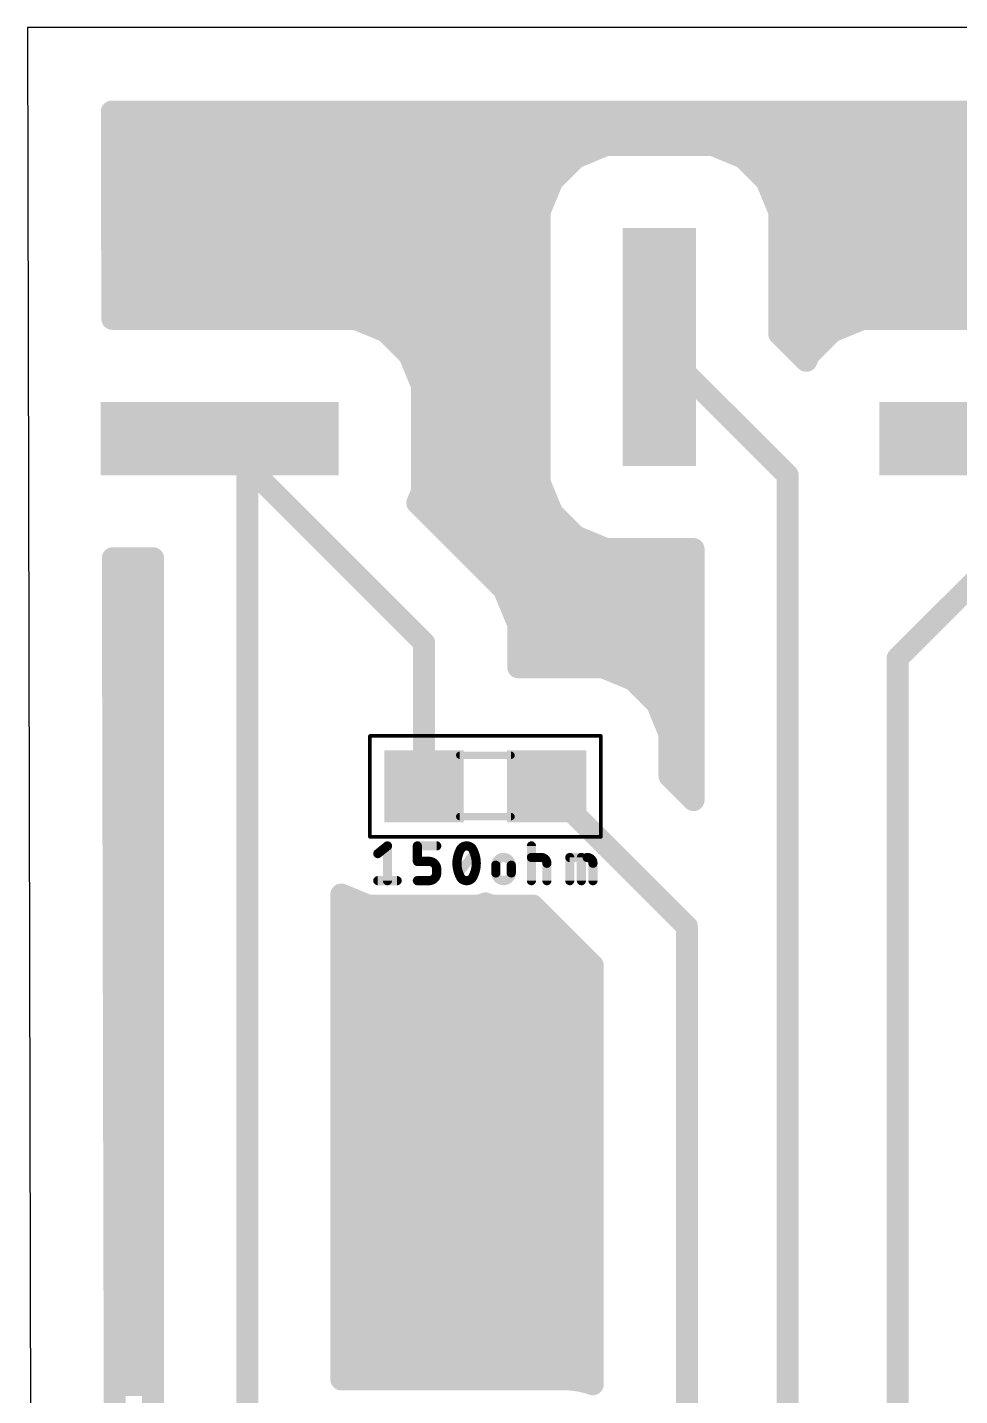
# Model space of a CAD drawing. Extents: x -0.1 to 37.8, y 0 to 56.6.
# Drawn here: x -0.13 to 12.8, y 37.65 to 56.63 of the extents above; entities that cross this region are included whole.
import ezdxf

# ---------------------------------------------------------------- set-up
doc = ezdxf.new("R2010")
doc.units = 0
for name, color, linetype in [('1', 22, 'CONTINUOUS'), ('20', 30, 'CONTINUOUS'), ('27', 253, 'CONTINUOUS'), ('39', 22, 'CONTINUOUS'), ('51', 253, 'CONTINUOUS')]:
    doc.layers.add(name, color=color, linetype=linetype)

# ---------------------------------------------------------------- blocks, each defined once
blk = doc.blocks.new('RECT')
blk.add_solid([(-0.5, -0.5), (0.5, -0.5), (-0.5, 0.5), (0.5, 0.5)])

msp = doc.modelspace()

# ---------------------------------------------------------------- linework, layer by layer
at = {"layer": '1', "const_width": 0.3048}
for points in [[(1.0505, 52.5874), (1.044, 55.4636)], [(1.044, 55.4636), (27.735, 55.4636)], [(1.0447, 55.1688), (27.4155, 55.1688)], [(7.8988, 55.0004), (7.4752, 54.825)], [(9.3732, 55.0004), (7.8988, 55.0004)], [(9.7968, 54.825), (9.3732, 55.0004)], [(1.0454, 54.864), (7.5695, 54.864)], [(7.4752, 54.825), (7.151, 54.5008)], [(9.7025, 54.864), (17.9283, 54.864)], [(10.121, 54.5008), (9.7968, 54.825)], [(1.0461, 54.5592), (7.2095, 54.5592)], [(10.0625, 54.5592), (17.6636, 54.5592)], [(7.151, 54.5008), (6.9756, 54.0772)], [(10.2964, 54.0772), (10.121, 54.5008)], [(1.0467, 54.2544), (7.049, 54.2544)], [(10.223, 54.2544), (17.5374, 54.2544)], [(6.9756, 54.0772), (6.9756, 50.3168)], [(10.2964, 52.3819), (10.2964, 54.0772)], [(1.0474, 53.9496), (6.9756, 53.9496)], [(10.2964, 53.9496), (17.5166, 53.9496)], [(1.0481, 53.6448), (6.9756, 53.6448)], [(10.2964, 53.6448), (17.5166, 53.6448)], [(1.0488, 53.34), (6.9756, 53.34)], [(10.2964, 53.34), (17.5166, 53.34)], [(1.0495, 53.0352), (6.9756, 53.0352)], [(10.2964, 53.0352), (17.5166, 53.0352)], [(1.0502, 52.7304), (6.9756, 52.7304)], [(10.2964, 52.7304), (17.5166, 52.7304)], [(4.4202, 52.5874), (1.0505, 52.5874)], [(4.8438, 52.412), (4.4202, 52.5874)], [(11.4548, 52.5874), (11.0312, 52.412)], [(15.2152, 52.5874), (11.4548, 52.5874)], [(4.8108, 52.4256), (6.9756, 52.4256)], [(5.168, 52.0878), (4.8438, 52.412)], [(10.2964, 52.4256), (11.0642, 52.4256)], [(10.6729, 52.0054), (10.2964, 52.3819)], [(11.0312, 52.412), (10.707, 52.0878)], [(5.1349, 52.1208), (6.9756, 52.1208)], [(5.3434, 51.6642), (5.168, 52.0878)], [(8.636, 52.197), (10.414, 50.419)], [(10.5575, 52.1208), (10.7401, 52.1208)], [(10.707, 52.0878), (10.6729, 52.0054)], [(5.2805, 51.816), (6.9756, 51.816)], [(5.3434, 50.1898), (5.3434, 51.6642)], [(5.3434, 51.5112), (6.9756, 51.5112)], [(5.3434, 51.2064), (6.9756, 51.2064)], [(2.54, 50.927), (2.921, 50.546)], [(5.3434, 50.9016), (6.9756, 50.9016)], [(2.921, 50.546), (5.373, 48.094)], [(2.921, 50.546), (2.921, 5.08)], [(5.3434, 50.5968), (6.9756, 50.5968)], [(10.414, 50.419), (10.414, 24.13)], [(5.2787, 50.0336), (5.3434, 50.1898)], [(5.3434, 50.292), (6.9859, 50.292)], [(6.9756, 50.3168), (7.151, 49.8932)], [(6.1121, 49.2002), (5.2787, 50.0336)], [(5.3251, 49.9872), (7.1121, 49.9872)], [(7.151, 49.8932), (7.4752, 49.569)], [(5.6299, 49.6824), (7.3619, 49.6824)], [(7.4752, 49.569), (7.8988, 49.3936)], [(1.1658, 1.1684), (1.0579, 49.2666)], [(1.0579, 49.2666), (1.6162, 49.2666)], [(1.6162, 49.2666), (1.6162, 4.8205)], [(5.9347, 49.3776), (9.1092, 49.3776)], [(7.8988, 49.3936), (9.1092, 49.3936)], [(9.1092, 49.3936), (9.1092, 45.9101)], [(13.335, 49.276), (11.938, 47.879)], [(1.0584, 49.0728), (1.6162, 49.0728)], [(6.4792, 48.8331), (6.1121, 49.2002)], [(6.2395, 49.0728), (9.1092, 49.0728)], [(6.6778, 48.3535), (6.4792, 48.8331)], [(1.059, 48.768), (1.6162, 48.768)], [(6.5061, 48.768), (9.1092, 48.768)], [(1.0597, 48.4632), (1.6162, 48.4632)], [(6.6324, 48.4632), (9.1092, 48.4632)], [(6.6778, 47.7534), (6.6778, 48.3535)], [(1.0604, 48.1584), (1.6162, 48.1584)], [(5.373, 48.094), (5.373, 46.101)], [(6.6778, 48.1584), (9.1092, 48.1584)], [(11.938, 47.879), (11.938, 24.892)], [(1.0611, 47.8536), (1.6162, 47.8536)], [(6.6778, 47.8536), (9.1092, 47.8536)], [(7.8522, 47.7534), (6.6778, 47.7534)], [(8.2758, 47.578), (7.8522, 47.7534)], [(1.0618, 47.5488), (1.6162, 47.5488)], [(8.6, 47.2538), (8.2758, 47.578)], [(8.3049, 47.5488), (9.1092, 47.5488)], [(1.0625, 47.244), (1.6162, 47.244)], [(8.7754, 46.8302), (8.6, 47.2538)], [(8.604, 47.244), (9.1092, 47.244)], [(1.0631, 46.9392), (1.6162, 46.9392)], [(8.7303, 46.9392), (9.1092, 46.9392)], [(8.7754, 46.2439), (8.7754, 46.8302)], [(1.0638, 46.6344), (1.6162, 46.6344)], [(8.7754, 46.6344), (9.1092, 46.6344)], [(1.0645, 46.3296), (1.6162, 46.3296)], [(8.7754, 46.3296), (9.1092, 46.3296)], [(9.1092, 45.9101), (8.7754, 46.2439)], [(1.0652, 46.0248), (1.6162, 46.0248)], [(7.073, 46.101), (9.017, 44.157)], [(8.9945, 46.0248), (9.1092, 46.0248)], [(1.0659, 45.72), (1.6162, 45.72)], [(1.0666, 45.4152), (1.6162, 45.4152)], [(1.0672, 45.1104), (1.6162, 45.1104)], [(1.0679, 44.8056), (1.6162, 44.8056)], [(1.0686, 44.5008), (1.6162, 44.5008)], [(4.2258, 37.8727), (4.2258, 44.601)], [(4.2258, 44.601), (4.5938, 44.4486)], [(4.2258, 44.5008), (4.4678, 44.5008)], [(6.1522, 44.4486), (6.223, 44.4779)], [(6.223, 44.4779), (6.2938, 44.4486)], [(4.5938, 44.4486), (6.1522, 44.4486)], [(6.2938, 44.4486), (6.8801, 44.4486)], [(6.8801, 44.4486), (7.7122, 43.6165)], [(1.0693, 44.196), (1.6162, 44.196)], [(4.2258, 44.196), (7.1327, 44.196)], [(9.017, 44.157), (9.017, 22.606)], [(1.07, 43.8912), (1.6162, 43.8912)], [(4.2258, 43.8912), (7.4375, 43.8912)], [(1.0707, 43.5864), (1.6162, 43.5864)], [(4.2258, 43.5864), (7.7122, 43.5864)], [(7.7122, 43.6165), (7.7122, 37.8058)], [(1.0713, 43.2816), (1.6162, 43.2816)], [(4.2258, 43.2816), (7.7122, 43.2816)], [(1.072, 42.9768), (1.6162, 42.9768)], [(4.2258, 42.9768), (7.7122, 42.9768)], [(1.0727, 42.672), (1.6162, 42.672)], [(4.2258, 42.672), (7.7122, 42.672)], [(1.0734, 42.3672), (1.6162, 42.3672)], [(4.2258, 42.3672), (7.7122, 42.3672)], [(1.0741, 42.0624), (1.6162, 42.0624)], [(4.2258, 42.0624), (7.7122, 42.0624)], [(1.0748, 41.7576), (1.6162, 41.7576)], [(4.2258, 41.7576), (7.7122, 41.7576)], [(1.0754, 41.4528), (1.6162, 41.4528)], [(4.2258, 41.4528), (7.7122, 41.4528)], [(1.0761, 41.148), (1.6162, 41.148)], [(4.2258, 41.148), (7.7122, 41.148)], [(1.0768, 40.8432), (1.6162, 40.8432)], [(4.2258, 40.8432), (7.7122, 40.8432)], [(1.0775, 40.5384), (1.6162, 40.5384)], [(4.2258, 40.5384), (7.7122, 40.5384)], [(1.0782, 40.2336), (1.6162, 40.2336)], [(4.2258, 40.2336), (7.7122, 40.2336)], [(1.0789, 39.9288), (1.6162, 39.9288)], [(4.2258, 39.9288), (7.7122, 39.9288)], [(1.0795, 39.624), (1.6162, 39.624)], [(4.2258, 39.624), (7.7122, 39.624)], [(1.0802, 39.3192), (1.6162, 39.3192)], [(4.2258, 39.3192), (7.7122, 39.3192)], [(1.0809, 39.0144), (1.6162, 39.0144)], [(4.2258, 39.0144), (7.7122, 39.0144)], [(1.0816, 38.7096), (1.6162, 38.7096)], [(4.2258, 38.7096), (7.7122, 38.7096)], [(1.0823, 38.4048), (1.6162, 38.4048)], [(4.2258, 38.4048), (7.7122, 38.4048)], [(1.083, 38.1), (1.6162, 38.1)], [(4.2258, 38.1), (7.7122, 38.1)], [(7.3689, 37.8727), (4.2258, 37.8727)], [(7.4592, 37.8656), (7.3689, 37.8727)], [(7.5487, 37.8514), (7.4592, 37.8656)], [(7.6367, 37.8303), (7.5487, 37.8514)], [(7.7122, 37.8058), (7.6367, 37.8303)], [(1.0836, 37.7952), (1.6162, 37.7952)]]:
    msp.add_lwpolyline(points, dxfattribs=at)
at = {"layer": '1', "const_width": 0.1524}
for points in [[(1.1202, 55.4638, 1), (0.9678, 55.4634)], [(1.044, 55.5398, 1), (1.044, 55.3874)], [(1.0447, 55.245, 1), (1.0447, 55.0926)], [(7.8988, 55.0766, 1), (7.8988, 54.9242)], [(7.9279, 54.93, 1), (7.8696, 55.0708)], [(9.4024, 55.0708, 1), (9.3441, 54.93)], [(9.3732, 54.9242, 1), (9.3732, 55.0766)], [(1.0454, 54.9402, 1), (1.0454, 54.7878)], [(7.4461, 54.8954, 1), (7.5044, 54.7546)], [(7.5291, 54.7711, 1), (7.4213, 54.8788)], [(7.5695, 54.7878, 1), (7.5695, 54.9402)], [(9.7025, 54.9402, 1), (9.7025, 54.7878)], [(9.8507, 54.8788, 1), (9.7429, 54.7711)], [(9.7676, 54.7546, 1), (9.8259, 54.8954)], [(1.0461, 54.6354, 1), (1.0461, 54.483)], [(7.2095, 54.483, 1), (7.2095, 54.6354)], [(10.0625, 54.6354, 1), (10.0625, 54.483)], [(7.0972, 54.5547, 1), (7.2049, 54.4469)], [(7.2214, 54.4716, 1), (7.0806, 54.5299)], [(10.1914, 54.5299, 1), (10.0506, 54.4716)], [(10.0671, 54.4469, 1), (10.1748, 54.5547)], [(1.0467, 54.3306, 1), (1.0467, 54.1782)], [(7.049, 54.1782, 1), (7.049, 54.3306)], [(10.223, 54.3306, 1), (10.223, 54.1782)], [(7.0518, 54.0772, 1), (6.8994, 54.0772)], [(6.9052, 54.1064, 1), (7.046, 54.0481)], [(10.3726, 54.0772, 1), (10.2202, 54.0772)], [(10.226, 54.0481, 1), (10.3668, 54.1064)], [(1.0474, 54.0258, 1), (1.0474, 53.8734)], [(6.9756, 53.8734, 1), (6.9756, 54.0258)], [(10.2964, 54.0258, 1), (10.2964, 53.8734)], [(1.0481, 53.721, 1), (1.0481, 53.5686)], [(6.9756, 53.5686, 1), (6.9756, 53.721)], [(10.2964, 53.721, 1), (10.2964, 53.5686)], [(1.0488, 53.4162, 1), (1.0488, 53.2638)], [(6.9756, 53.2638, 1), (6.9756, 53.4162)], [(10.2964, 53.4162, 1), (10.2964, 53.2638)], [(1.0495, 53.1114, 1), (1.0495, 52.959)], [(6.9756, 52.959, 1), (6.9756, 53.1114)], [(10.2964, 53.1114, 1), (10.2964, 52.959)], [(1.0502, 52.8066, 1), (1.0502, 52.6542)], [(6.9756, 52.6542, 1), (6.9756, 52.8066)], [(10.2964, 52.8066, 1), (10.2964, 52.6542)], [(1.0505, 52.6636, 1), (1.0505, 52.5112)], [(0.9743, 52.5872, 1), (1.1267, 52.5876)], [(4.4494, 52.6578, 1), (4.3911, 52.517)], [(4.4202, 52.5112, 1), (4.4202, 52.6636)], [(11.4548, 52.6636, 1), (11.4548, 52.5112)], [(11.4839, 52.517, 1), (11.4256, 52.6578)], [(4.8108, 52.5018, 1), (4.8108, 52.3494)], [(4.8977, 52.4658, 1), (4.7899, 52.3581)], [(4.8146, 52.3416, 1), (4.8729, 52.4824)], [(6.9756, 52.3494, 1), (6.9756, 52.5018)], [(10.2964, 52.5018, 1), (10.2964, 52.3494)], [(10.3503, 52.4357, 1), (10.2425, 52.328)], [(10.2202, 52.3819, 1), (10.3726, 52.3819)], [(11.0021, 52.4824, 1), (11.0604, 52.3416)], [(11.0851, 52.3581, 1), (10.9773, 52.4658)], [(11.0642, 52.3494, 1), (11.0642, 52.5018)], [(5.1349, 52.197, 1), (5.1349, 52.0446)], [(5.2384, 52.1169, 1), (5.0976, 52.0586)], [(5.1141, 52.0339, 1), (5.2218, 52.1417)], [(6.9756, 52.0446, 1), (6.9756, 52.197)], [(8.6899, 52.2509, 1), (8.5821, 52.1431)], [(10.5575, 52.197, 1), (10.5575, 52.0446)], [(10.6532, 52.1417, 1), (10.7609, 52.0339)], [(10.7774, 52.0586, 1), (10.6366, 52.1169)], [(10.7401, 52.0446, 1), (10.7401, 52.197)], [(10.6025, 52.0345, 1), (10.7433, 51.9762)], [(10.619, 51.9515, 1), (10.7268, 52.0592)], [(5.2805, 51.8922, 1), (5.2805, 51.7398)], [(6.9756, 51.7398, 1), (6.9756, 51.8922)], [(5.4196, 51.6642, 1), (5.2672, 51.6642)], [(5.3434, 51.5874, 1), (5.3434, 51.435)], [(5.273, 51.6351, 1), (5.4138, 51.6934)], [(6.9756, 51.435, 1), (6.9756, 51.5874)], [(5.3434, 51.2826, 1), (5.3434, 51.1302)], [(6.9756, 51.1302, 1), (6.9756, 51.2826)], [(2.5939, 50.9809, 1), (2.4861, 50.8731)], [(5.3434, 50.9778, 1), (5.3434, 50.8254)], [(6.9756, 50.8254, 1), (6.9756, 50.9778)], [(2.9749, 50.5999, 1), (2.8671, 50.4921)], [(2.9972, 50.546, 1), (2.8448, 50.546)], [(5.3434, 50.673, 1), (5.3434, 50.5206)], [(6.9756, 50.5206, 1), (6.9756, 50.673)], [(2.8671, 50.4921, 1), (2.9749, 50.5999)], [(10.4902, 50.419, 1), (10.3378, 50.419)], [(10.3601, 50.3651, 1), (10.4679, 50.4729)], [(5.3434, 50.3682, 1), (5.3434, 50.2158)], [(5.4138, 50.1606, 1), (5.273, 50.2189)], [(7.046, 50.3459, 1), (6.9052, 50.2876)], [(6.8994, 50.3168, 1), (7.0518, 50.3168)], [(6.9859, 50.2158, 1), (6.9859, 50.3682)], [(5.3326, 50.0874, 1), (5.2248, 49.9797)], [(5.2083, 50.0627, 1), (5.3491, 50.0044)], [(5.3251, 50.0634, 1), (5.3251, 49.911)], [(5.2672, 50.1898, 1), (5.4196, 50.1898)], [(7.1121, 49.911, 1), (7.1121, 50.0634)], [(7.2049, 49.9471, 1), (7.0972, 49.8393)], [(7.0806, 49.8641, 1), (7.2214, 49.9224)], [(5.6299, 49.7586, 1), (5.6299, 49.6062)], [(7.3619, 49.6062, 1), (7.3619, 49.7586)], [(7.5044, 49.6394, 1), (7.4461, 49.4986)], [(7.4213, 49.5152, 1), (7.5291, 49.6229)], [(1.1341, 49.2668, 1), (0.9817, 49.2664)], [(1.0579, 49.3428, 1), (1.0579, 49.1904)], [(1.6924, 49.2666, 1), (1.54, 49.2666)], [(1.6162, 49.1904, 1), (1.6162, 49.3428)], [(5.9347, 49.4538, 1), (5.9347, 49.3014)], [(7.8988, 49.4698, 1), (7.8988, 49.3174)], [(7.8696, 49.3232, 1), (7.9279, 49.464)], [(9.1854, 49.3936, 1), (9.033, 49.3936)], [(9.1092, 49.3174, 1), (9.1092, 49.4698)], [(9.1092, 49.3014, 1), (9.1092, 49.4538)], [(1.0584, 49.149, 1), (1.0584, 48.9966)], [(1.6162, 48.9966, 1), (1.6162, 49.149)], [(6.166, 49.254, 1), (6.0582, 49.1463)], [(6.0582, 49.1463, 1), (6.166, 49.254)], [(6.2395, 49.149, 1), (6.2395, 48.9966)], [(9.1092, 48.9966, 1), (9.1092, 49.149)], [(6.5496, 48.8623, 1), (6.4088, 48.8039)], [(1.059, 48.8442, 1), (1.059, 48.6918)], [(1.6162, 48.6918, 1), (1.6162, 48.8442)], [(6.4253, 48.7792, 1), (6.533, 48.887)], [(6.5061, 48.8442, 1), (6.5061, 48.6918)], [(9.1092, 48.6918, 1), (9.1092, 48.8442)], [(1.0597, 48.5394, 1), (1.0597, 48.387)], [(1.6162, 48.387, 1), (1.6162, 48.5394)], [(6.6324, 48.5394, 1), (6.6324, 48.387)], [(9.1092, 48.387, 1), (9.1092, 48.5394)], [(6.754, 48.3535, 1), (6.6016, 48.3535)], [(6.6074, 48.3244, 1), (6.7482, 48.3827)], [(1.0604, 48.2346, 1), (1.0604, 48.0822)], [(1.6162, 48.0822, 1), (1.6162, 48.2346)], [(5.4492, 48.094, 1), (5.2968, 48.094)], [(5.3191, 48.0401, 1), (5.4269, 48.1479)], [(6.6778, 48.2346, 1), (6.6778, 48.0822)], [(9.1092, 48.0822, 1), (9.1092, 48.2346)], [(12.0142, 47.879, 1), (11.8618, 47.879)], [(1.0611, 47.9298, 1), (1.0611, 47.7774)], [(1.6162, 47.7774, 1), (1.6162, 47.9298)], [(6.6778, 47.9298, 1), (6.6778, 47.7774)], [(6.6778, 47.8296, 1), (6.6778, 47.6772)], [(7.8814, 47.8238, 1), (7.8231, 47.683)], [(7.8522, 47.6772, 1), (7.8522, 47.8296)], [(9.1092, 47.7774, 1), (9.1092, 47.9298)], [(11.8841, 47.9329, 1), (11.9919, 47.8251)], [(1.0618, 47.625, 1), (1.0618, 47.4726)], [(1.6162, 47.4726, 1), (1.6162, 47.625)], [(6.6016, 47.7534, 1), (6.754, 47.7534)], [(8.3297, 47.6318, 1), (8.2219, 47.5241)], [(8.3049, 47.625, 1), (8.3049, 47.4726)], [(8.2466, 47.5076, 1), (8.3049, 47.6484)], [(9.1092, 47.4726, 1), (9.1092, 47.625)], [(1.0625, 47.3202, 1), (1.0625, 47.1678)], [(1.6162, 47.1678, 1), (1.6162, 47.3202)], [(8.6704, 47.2829, 1), (8.5296, 47.2246)], [(8.604, 47.3202, 1), (8.604, 47.1678)], [(8.5461, 47.1999, 1), (8.6538, 47.3077)], [(9.1092, 47.1678, 1), (9.1092, 47.3202)], [(1.0631, 47.0154, 1), (1.0631, 46.863)], [(1.6162, 46.863, 1), (1.6162, 47.0154)], [(8.7303, 47.0154, 1), (8.7303, 46.863)], [(9.1092, 46.863, 1), (9.1092, 47.0154)], [(8.8516, 46.8302, 1), (8.6992, 46.8302)], [(8.705, 46.8011, 1), (8.8458, 46.8594)], [(1.0638, 46.7106, 1), (1.0638, 46.5582)], [(1.6162, 46.5582, 1), (1.6162, 46.7106)], [(8.7754, 46.7106, 1), (8.7754, 46.5582)], [(9.1092, 46.5582, 1), (9.1092, 46.7106)], [(1.0645, 46.4058, 1), (1.0645, 46.2534)], [(1.6162, 46.2534, 1), (1.6162, 46.4058)], [(8.7754, 46.4058, 1), (8.7754, 46.2534)], [(8.8293, 46.2977, 1), (8.7215, 46.19)], [(9.1092, 46.2534, 1), (9.1092, 46.4058)], [(1.0652, 46.101, 1), (1.0652, 45.9486)], [(1.6162, 45.9486, 1), (1.6162, 46.101)], [(5.2968, 46.101, 1), (5.4492, 46.101)], [(7.1269, 46.1549, 1), (7.0191, 46.0471)], [(8.6992, 46.2439, 1), (8.8516, 46.2439)], [(8.9945, 46.101, 1), (8.9945, 45.9486)], [(9.1092, 45.9486, 1), (9.1092, 46.101)], [(9.033, 45.9101, 1), (9.1854, 45.9101)], [(9.0553, 45.8562, 1), (9.1631, 45.9639)], [(1.0659, 45.7962, 1), (1.0659, 45.6438)], [(1.6162, 45.6438, 1), (1.6162, 45.7962)], [(1.0666, 45.4914, 1), (1.0666, 45.339)], [(1.6162, 45.339, 1), (1.6162, 45.4914)], [(1.0672, 45.1866, 1), (1.0672, 45.0342)], [(1.6162, 45.0342, 1), (1.6162, 45.1866)], [(1.0679, 44.8818, 1), (1.0679, 44.7294)], [(1.6162, 44.7294, 1), (1.6162, 44.8818)], [(1.0686, 44.577, 1), (1.0686, 44.4246)], [(1.6162, 44.4246, 1), (1.6162, 44.577)], [(4.302, 44.601, 1), (4.1496, 44.601)], [(4.255, 44.6714, 1), (4.1966, 44.5306)], [(4.2258, 44.577, 1), (4.2258, 44.4246)], [(4.4678, 44.4246, 1), (4.4678, 44.577)], [(6.2522, 44.5483, 1), (6.1938, 44.4075)], [(6.2522, 44.4075, 1), (6.1938, 44.5483)], [(4.5938, 44.5248, 1), (4.5938, 44.3724)], [(4.5646, 44.3782, 1), (4.6229, 44.519)], [(6.1231, 44.519, 1), (6.1814, 44.3782)], [(6.1522, 44.3724, 1), (6.1522, 44.5248)], [(6.2938, 44.5248, 1), (6.2938, 44.3724)], [(6.2646, 44.3782, 1), (6.3229, 44.519)], [(6.934, 44.5025, 1), (6.8262, 44.3947)], [(6.8801, 44.3724, 1), (6.8801, 44.5248)], [(1.0693, 44.2722, 1), (1.0693, 44.1198)], [(1.6162, 44.1198, 1), (1.6162, 44.2722)], [(4.2258, 44.2722, 1), (4.2258, 44.1198)], [(7.1327, 44.1198, 1), (7.1327, 44.2722)], [(9.0932, 44.157, 1), (8.9408, 44.157)], [(8.9631, 44.1031, 1), (9.0709, 44.2109)], [(1.07, 43.9674, 1), (1.07, 43.815)], [(1.6162, 43.815, 1), (1.6162, 43.9674)], [(4.2258, 43.9674, 1), (4.2258, 43.815)], [(7.4375, 43.815, 1), (7.4375, 43.9674)], [(1.0707, 43.6626, 1), (1.0707, 43.5102)], [(1.6162, 43.5102, 1), (1.6162, 43.6626)], [(4.2258, 43.6626, 1), (4.2258, 43.5102)], [(7.7884, 43.6165, 1), (7.636, 43.6165)], [(7.6583, 43.5626, 1), (7.7661, 43.6704)], [(7.7122, 43.5102, 1), (7.7122, 43.6626)], [(1.0713, 43.3578, 1), (1.0713, 43.2054)], [(1.6162, 43.2054, 1), (1.6162, 43.3578)], [(4.2258, 43.3578, 1), (4.2258, 43.2054)], [(7.7122, 43.2054, 1), (7.7122, 43.3578)], [(1.072, 43.053, 1), (1.072, 42.9006)], [(1.6162, 42.9006, 1), (1.6162, 43.053)], [(4.2258, 43.053, 1), (4.2258, 42.9006)], [(7.7122, 42.9006, 1), (7.7122, 43.053)], [(1.0727, 42.7482, 1), (1.0727, 42.5958)], [(1.6162, 42.5958, 1), (1.6162, 42.7482)], [(4.2258, 42.7482, 1), (4.2258, 42.5958)], [(7.7122, 42.5958, 1), (7.7122, 42.7482)], [(1.0734, 42.4434, 1), (1.0734, 42.291)], [(1.6162, 42.291, 1), (1.6162, 42.4434)], [(4.2258, 42.4434, 1), (4.2258, 42.291)], [(7.7122, 42.291, 1), (7.7122, 42.4434)], [(1.0741, 42.1386, 1), (1.0741, 41.9862)], [(1.6162, 41.9862, 1), (1.6162, 42.1386)], [(4.2258, 42.1386, 1), (4.2258, 41.9862)], [(7.7122, 41.9862, 1), (7.7122, 42.1386)], [(1.0748, 41.8338, 1), (1.0748, 41.6814)], [(1.6162, 41.6814, 1), (1.6162, 41.8338)], [(4.2258, 41.8338, 1), (4.2258, 41.6814)], [(7.7122, 41.6814, 1), (7.7122, 41.8338)], [(1.0754, 41.529, 1), (1.0754, 41.3766)], [(1.6162, 41.3766, 1), (1.6162, 41.529)], [(4.2258, 41.529, 1), (4.2258, 41.3766)], [(7.7122, 41.3766, 1), (7.7122, 41.529)], [(1.0761, 41.2242, 1), (1.0761, 41.0718)], [(1.6162, 41.0718, 1), (1.6162, 41.2242)], [(4.2258, 41.2242, 1), (4.2258, 41.0718)], [(7.7122, 41.0718, 1), (7.7122, 41.2242)], [(1.0768, 40.9194, 1), (1.0768, 40.767)], [(1.6162, 40.767, 1), (1.6162, 40.9194)], [(4.2258, 40.9194, 1), (4.2258, 40.767)], [(7.7122, 40.767, 1), (7.7122, 40.9194)], [(1.0775, 40.6146, 1), (1.0775, 40.4622)], [(1.6162, 40.4622, 1), (1.6162, 40.6146)], [(4.2258, 40.6146, 1), (4.2258, 40.4622)], [(7.7122, 40.4622, 1), (7.7122, 40.6146)], [(1.0782, 40.3098, 1), (1.0782, 40.1574)], [(1.6162, 40.1574, 1), (1.6162, 40.3098)], [(4.2258, 40.3098, 1), (4.2258, 40.1574)], [(7.7122, 40.1574, 1), (7.7122, 40.3098)], [(1.0789, 40.005, 1), (1.0789, 39.8526)], [(1.6162, 39.8526, 1), (1.6162, 40.005)], [(4.2258, 40.005, 1), (4.2258, 39.8526)], [(7.7122, 39.8526, 1), (7.7122, 40.005)], [(1.0795, 39.7002, 1), (1.0795, 39.5478)], [(1.6162, 39.5478, 1), (1.6162, 39.7002)], [(4.2258, 39.7002, 1), (4.2258, 39.5478)], [(7.7122, 39.5478, 1), (7.7122, 39.7002)], [(1.0802, 39.3954, 1), (1.0802, 39.243)], [(1.6162, 39.243, 1), (1.6162, 39.3954)], [(4.2258, 39.3954, 1), (4.2258, 39.243)], [(7.7122, 39.243, 1), (7.7122, 39.3954)], [(1.0809, 39.0906, 1), (1.0809, 38.9382)], [(1.6162, 38.9382, 1), (1.6162, 39.0906)], [(4.2258, 39.0906, 1), (4.2258, 38.9382)], [(7.7122, 38.9382, 1), (7.7122, 39.0906)], [(1.0816, 38.7858, 1), (1.0816, 38.6334)], [(1.6162, 38.6334, 1), (1.6162, 38.7858)], [(4.2258, 38.7858, 1), (4.2258, 38.6334)], [(7.7122, 38.6334, 1), (7.7122, 38.7858)], [(1.0823, 38.481, 1), (1.0823, 38.3286)], [(1.6162, 38.3286, 1), (1.6162, 38.481)], [(4.2258, 38.481, 1), (4.2258, 38.3286)], [(7.7122, 38.3286, 1), (7.7122, 38.481)], [(1.083, 38.1762, 1), (1.083, 38.0238)], [(1.6162, 38.0238, 1), (1.6162, 38.1762)], [(4.2258, 38.1762, 1), (4.2258, 38.0238)], [(7.7122, 38.0238, 1), (7.7122, 38.1762)], [(4.2258, 37.9489, 1), (4.2258, 37.7965)], [(7.3749, 37.9487, 1), (7.363, 37.7967)], [(7.3689, 37.7965, 1), (7.3689, 37.9489)], [(7.4711, 37.9409, 1), (7.4473, 37.7903)], [(7.4532, 37.7896, 1), (7.4652, 37.9416)], [(7.5664, 37.9255, 1), (7.5309, 37.7773)], [(7.5367, 37.7762, 1), (7.5606, 37.9267)], [(7.6603, 37.9028, 1), (7.6132, 37.7578)], [(7.6189, 37.7562, 1), (7.6545, 37.9044)], [(1.0836, 37.8714, 1), (1.0836, 37.719)], [(1.6162, 37.719, 1), (1.6162, 37.8714)], [(4.1496, 37.8727, 1), (4.302, 37.8727)], [(7.636, 37.8058, 1), (7.7884, 37.8058)], [(7.6886, 37.7333, 1), (7.7358, 37.8782)]]:
    msp.add_lwpolyline(points, format="xyb", dxfattribs=at)
at = {"layer": '20'}
for p, q in [((37.643, 56.632), (-0.127, 56.632)), ((-0.127, 56.632), (0, 0))]:
    msp.add_line(p, q, dxfattribs=at)
at = {"layer": '27', "const_width": 0.127}
for points in [[(4.7314, 45.1683), (4.8654, 45.2755)], [(4.8654, 45.2755), (4.8654, 44.7929)], [(5.28, 45.061), (5.28, 45.2755)], [(5.28, 45.2755), (5.5481, 45.2755)], [(5.8555, 44.9001), (6.07, 45.1683)], [(6.8613, 44.7929), (6.8613, 45.2755)], [(5.4409, 45.061), (5.28, 45.061)], [(5.5481, 44.9001), (5.5481, 44.9538)], [(6.3675, 44.9001), (6.3675, 45.0074)], [(6.582, 45.0074), (6.582, 44.9001)], [(6.8613, 45.1146), (6.9953, 45.1146)], [(7.0758, 45.0342), (7.0758, 44.7929)], [(7.3929, 44.7929), (7.3929, 45.1146)], [(7.3929, 45.1146), (7.6342, 45.1146)], [(7.5538, 44.7929), (7.5538, 45.1146)], [(7.7146, 45.0342), (7.7146, 44.7929)], [(4.7314, 44.7929), (4.9995, 44.7929)], [(5.28, 44.7929), (5.4409, 44.7929)]]:
    msp.add_lwpolyline(points, dxfattribs=at)
at = {"layer": '27'}
for points, const_width in [([(4.7115, 45.193, 1), (4.7512, 45.1435)], 0.0635), ([(4.8972, 45.2755, 1), (4.8337, 45.2755)], 0.0635), ([(4.8853, 45.2507, 1), (4.8456, 45.3003)], 0.0635), ([(5.28, 45.3073, 1), (5.28, 45.2437)], 0.0635), ([(5.3118, 45.2755, 1), (5.2483, 45.2755)], 0.0635), ([(5.5481, 45.2437, 1), (5.5481, 45.3073)], 0.0635), ([(5.8689, 45.2085, 0.1139), (5.8287, 45.0342)], 0.127), ([(5.8388, 45.2188, 1), (5.8989, 45.1982)], 0.0635), ([(5.9627, 45.2755, 0.3205), (5.8689, 45.2085)], 0.127), ([(5.8974, 45.1946, 1), (5.8403, 45.2224)], 0.0635), ([(6.0565, 45.2085, 0.3205), (5.9627, 45.2755)], 0.127), ([(5.9627, 45.3072, 1), (5.9627, 45.2438)], 0.0635), ([(5.9627, 45.2438, 1), (5.9627, 45.3072)], 0.0635), ([(6.0968, 45.0342, 0.1139), (6.0565, 45.2085)], 0.127), ([(6.0851, 45.2224, 1), (6.028, 45.1946)], 0.0635), ([(6.0265, 45.1982, 1), (6.0866, 45.2188)], 0.0635), ([(6.0947, 45.1484, 1), (6.0452, 45.1881)], 0.0635), ([(6.893, 45.2755, 1), (6.8295, 45.2755)], 0.0635), ([(5.28, 45.0928, 1), (5.28, 45.0293)], 0.0635), ([(5.2483, 45.061, 1), (5.3118, 45.061)], 0.0635), ([(5.5481, 44.9538, 0.4142), (5.4409, 45.061)], 0.127), ([(5.4409, 45.0928, 1), (5.4409, 45.0293)], 0.0635), ([(5.4409, 45.0293, 1), (5.4409, 45.0928)], 0.0635), ([(5.5799, 44.9538, 1), (5.5164, 44.9538)], 0.0635), ([(5.8604, 45.0342, 1), (5.7969, 45.0342)], 0.0635), ([(5.7969, 45.0342, 1), (5.8604, 45.0342)], 0.0635), ([(5.8287, 45.0342, 0.1139), (5.8689, 44.8599)], 0.127), ([(6.0565, 44.8599, 0.1139), (6.0968, 45.0342)], 0.127), ([(6.1285, 45.0342, 1), (6.065, 45.0342)], 0.0635), ([(6.065, 45.0342, 1), (6.1285, 45.0342)], 0.0635), ([(6.582, 45.0074, 1), (6.3675, 45.0074)], 0.127), ([(6.3993, 45.0074, 1), (6.3358, 45.0074)], 0.0635), ([(6.3358, 45.0074, 1), (6.3993, 45.0074)], 0.0635), ([(6.6138, 45.0074, 1), (6.5503, 45.0074)], 0.0635), ([(6.5503, 45.0074, 1), (6.6138, 45.0074)], 0.0635), ([(6.8613, 45.1464, 1), (6.8613, 45.0829)], 0.0635), ([(6.9953, 45.1464, 1), (6.9953, 45.0829)], 0.0635), ([(7.0758, 45.0342, 0.4142), (6.9953, 45.1146)], 0.127), ([(6.9953, 45.0829, 1), (6.9953, 45.1464)], 0.0635), ([(7.1075, 45.0342, 1), (7.044, 45.0342)], 0.0635), ([(7.044, 45.0342, 1), (7.1075, 45.0342)], 0.0635), ([(7.3929, 45.1464, 1), (7.3929, 45.0829)], 0.0635), ([(7.4246, 45.1146, 1), (7.3611, 45.1146)], 0.0635), ([(7.5855, 45.1146, 1), (7.522, 45.1146)], 0.0635), ([(7.6342, 45.1464, 1), (7.6342, 45.0829)], 0.0635), ([(7.7146, 45.0342, 0.4142), (7.6342, 45.1146)], 0.127), ([(7.6342, 45.0829, 1), (7.6342, 45.1464)], 0.0635), ([(7.7464, 45.0342, 1), (7.6829, 45.0342)], 0.0635), ([(7.6829, 45.0342, 1), (7.7464, 45.0342)], 0.0635), ([(4.7314, 44.8247, 1), (4.7314, 44.7612)], 0.0635), ([(4.8337, 44.7929, 1), (4.8972, 44.7929)], 0.0635), ([(4.9995, 44.7612, 1), (4.9995, 44.8247)], 0.0635), ([(5.28, 44.8247, 1), (5.28, 44.7612)], 0.0635), ([(5.4409, 44.7929, 0.4142), (5.5481, 44.9001)], 0.127), ([(5.4409, 44.8247, 1), (5.4409, 44.7612)], 0.0635), ([(5.4409, 44.7612, 1), (5.4409, 44.8247)], 0.0635), ([(5.5164, 44.9538, 1), (5.5799, 44.9538)], 0.0635), ([(5.5799, 44.9001, 1), (5.5164, 44.9001)], 0.0635), ([(5.5164, 44.9001, 1), (5.5799, 44.9001)], 0.0635), ([(5.8307, 44.92, 1), (5.8803, 44.8803)], 0.0635), ([(5.8989, 44.8702, 1), (5.8388, 44.8496)], 0.0635), ([(5.8689, 44.8599, 0.3205), (5.9627, 44.7929)], 0.127), ([(5.8403, 44.846, 1), (5.8974, 44.8738)], 0.0635), ([(5.9627, 44.7929, 0.3205), (6.0565, 44.8599)], 0.127), ([(5.9627, 44.8246, 1), (5.9627, 44.7612)], 0.0635), ([(5.9627, 44.7612, 1), (5.9627, 44.8246)], 0.0635), ([(6.028, 44.8738, 1), (6.0851, 44.846)], 0.0635), ([(6.0866, 44.8496, 1), (6.0265, 44.8702)], 0.0635), ([(6.3675, 44.9001, 1), (6.582, 44.9001)], 0.127), ([(6.3993, 44.9001, 1), (6.3358, 44.9001)], 0.0635), ([(6.3358, 44.9001, 1), (6.3993, 44.9001)], 0.0635), ([(6.6138, 44.9001, 1), (6.5503, 44.9001)], 0.0635), ([(6.5503, 44.9001, 1), (6.6138, 44.9001)], 0.0635), ([(6.8295, 44.7929, 1), (6.893, 44.7929)], 0.0635), ([(7.044, 44.7929, 1), (7.1075, 44.7929)], 0.0635), ([(7.3611, 44.7929, 1), (7.4246, 44.7929)], 0.0635), ([(7.522, 44.7929, 1), (7.5855, 44.7929)], 0.0635), ([(7.6829, 44.7929, 1), (7.7464, 44.7929)], 0.0635)]:
    msp.add_lwpolyline(points, format="xyb", dxfattribs=dict(at, const_width=const_width))
at = {"layer": '39', "const_width": 0.0508}
for points in [[(4.623, 46.801), (7.823, 46.801)], [(4.623, 45.401), (4.623, 46.801)], [(7.823, 46.801), (7.823, 45.401)], [(7.823, 45.401), (4.623, 45.401)]]:
    msp.add_lwpolyline(points, dxfattribs=at)
at = {"layer": '39', "const_width": 0.0254}
for points in [[(4.623, 46.8137, 1), (4.623, 46.7883)], [(4.6357, 46.801, 1), (4.6103, 46.801)], [(7.8357, 46.801, 1), (7.8103, 46.801)], [(7.823, 46.7883, 1), (7.823, 46.8137)], [(4.623, 45.4137, 1), (4.623, 45.3883)], [(4.6103, 45.401, 1), (4.6357, 45.401)], [(7.8103, 45.401, 1), (7.8357, 45.401)], [(7.823, 45.3883, 1), (7.823, 45.4137)]]:
    msp.add_lwpolyline(points, format="xyb", dxfattribs=at)
at = {"layer": '51', "const_width": 0.1016}
for points in [[(5.867, 46.533), (6.579, 46.533)], [(5.867, 45.682), (6.579, 45.682)]]:
    msp.add_lwpolyline(points, dxfattribs=at)
at = {"layer": '51', "const_width": 0.0508}
for points in [[(5.867, 46.5584, 1), (5.867, 46.5076)], [(6.579, 46.5076, 1), (6.579, 46.5584)], [(5.867, 45.7074, 1), (5.867, 45.6566)], [(6.579, 45.6566, 1), (6.579, 45.7074)]]:
    msp.add_lwpolyline(points, format="xyb", dxfattribs=at)

# ---------------------------------------------------------------- block references
at = {"layer": '1', "xscale": 3.302, "yscale": 1.016}
for p, rotation in [((8.636, 52.197), 90), ((2.54, 50.927), 180), ((13.335, 50.927), 180)]:
    msp.add_blockref('RECT', p, dxfattribs=dict(at, rotation=rotation))
at = {"layer": '1', "xscale": 1.1}
for p in [(5.373, 46.101), (7.073, 46.101)]:
    msp.add_blockref('RECT', p, dxfattribs=at)
at = {"layer": '51', "xscale": 0.508, "yscale": 0.508, "rotation": 90}
msp.add_blockref('RECT', (3.81, 50.927), dxfattribs=at)
at = {"layer": '51'}
for p, xscale, yscale in [((8.636, 50.927), 0.508, 0.508), ((5.6349, 46.1061), 0.5001, 0.95), ((6.8033, 46.1061), 0.5001, 0.95)]:
    msp.add_blockref('RECT', p, dxfattribs=dict(at, xscale=xscale, yscale=yscale))

doc.saveas('drawing.dxf')
